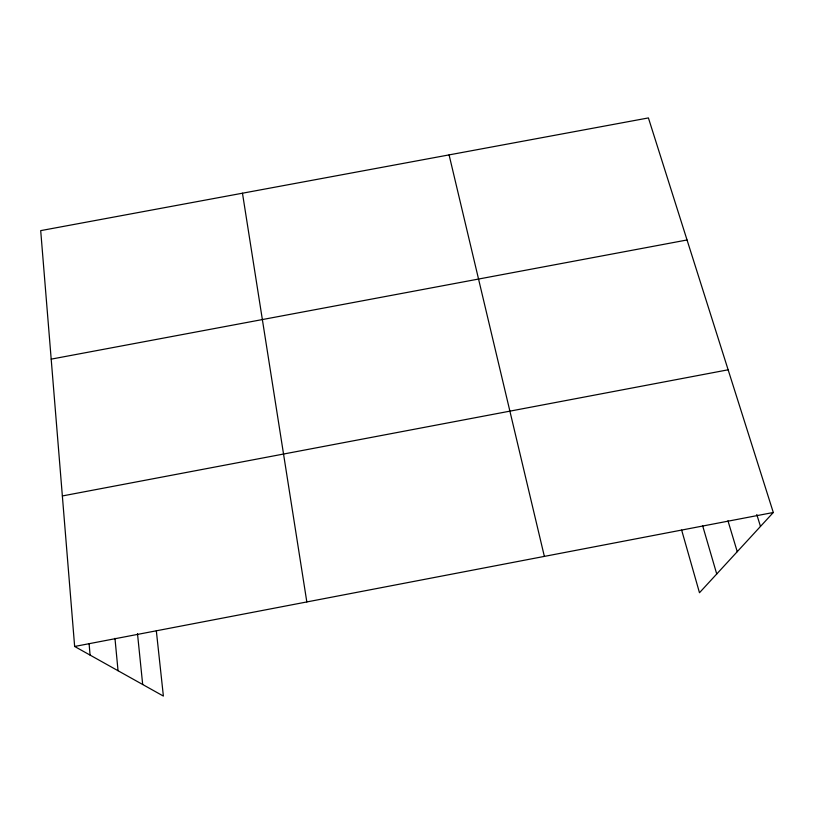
<?xml version="1.0" encoding="UTF-8"?>
<svg xmlns="http://www.w3.org/2000/svg" width="814" height="814" viewBox="0 0 814 814"><rect width="100%" height="100%" fill="white"/><g stroke="black" fill="none" stroke-linecap="round" stroke-linejoin="round"><path stroke-width="1.22" d="M156.329 630.819L163.38 696.072L74.644 646.469L40.7 230.627L648.412 117.928L773.3 512.494L699.48 592.734L681.644 530.077M74.644 646.469L773.3 512.494M62.363 495.95L728.133 369.8M51.19 359.137L687.036 239.977M756.786 514.529L760.48 526.424M727.96 520.787L737.25 551.678M702.665 525.813L716.727 573.982M449.084 154.894L544.363 556.389M242.47 193.213L306.827 601.943M137.495 633.638L142.684 684.503M114.967 638.329L118.04 670.726M89.113 643.823L90.079 655.097"/></g></svg>
